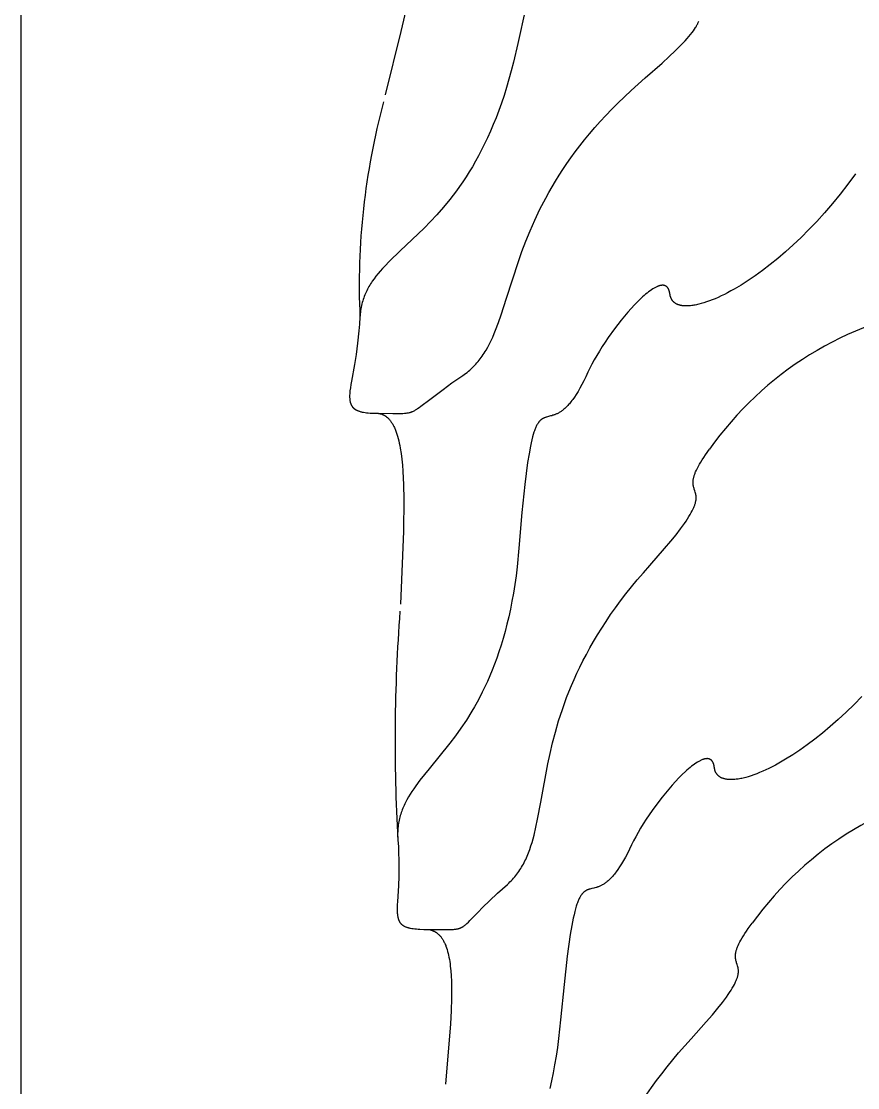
# Model space of a CAD drawing. Extents: x 2 to 222, y 1 to 131.
# Drawn here: x 1.53 to 35.99, y 45.38 to 89.32 of the extents above; entities that cross this region are included whole.
import ezdxf

# ---------------------------------------------------------------- set-up
doc = ezdxf.new("R2010")
doc.units = 0
doc.header["$MEASUREMENT"] = 0
doc.layers.add('DEFAULT', color=18, linetype='CONTINUOUS')

msp = doc.modelspace()

# ---------------------------------------------------------------- linework, layer by layer
at = {"layer": 'DEFAULT', "color": 1}
msp.add_line((1.525, 13.535), (1.525, 119.234), dxfattribs=at)
for points in [[(17.419, 90.018), (17.161, 88.896), (16.522, 86.292)], [(22.297, 89.834), (21.983, 88.405)], [(27.236, 86.99), (27.933, 87.602), (28.221, 87.867), (28.473, 88.108), (28.691, 88.327), (28.876, 88.523), (28.958, 88.614), (29.032, 88.701), (29.1, 88.782), (29.161, 88.86), (29.216, 88.933), (29.265, 89.002), (29.308, 89.068), (29.328, 89.099), (29.346, 89.13), (29.363, 89.16), (29.379, 89.189), (29.394, 89.217), (29.407, 89.244), (29.42, 89.271), (29.431, 89.297), (29.442, 89.322)], [(21.983, 88.405), (21.808, 87.645), (21.715, 87.284), (21.618, 86.934), (21.518, 86.596), (21.415, 86.268), (21.309, 85.952), (21.199, 85.647), (21.087, 85.351), (20.972, 85.066), (20.855, 84.791), (20.736, 84.525), (20.614, 84.269), (20.491, 84.022), (20.366, 83.783), (20.239, 83.553), (20.11, 83.331), (19.981, 83.117), (19.85, 82.91), (19.718, 82.711), (19.586, 82.519), (19.453, 82.334), (19.319, 82.156), (19.185, 81.983), (18.917, 81.657), (18.65, 81.352), (18.385, 81.067), (18.123, 80.799), (17.137, 79.861), (16.699, 79.44), (16.498, 79.234), (16.403, 79.131), (16.311, 79.028), (16.223, 78.924), (16.139, 78.82), (16.06, 78.715), (15.985, 78.608), (15.949, 78.554), (15.914, 78.5), (15.88, 78.445), (15.848, 78.389), (15.816, 78.333), (15.786, 78.277), (15.757, 78.22), (15.73, 78.162), (15.703, 78.104), (15.679, 78.044), (15.655, 77.985), (15.633, 77.924), (15.612, 77.862), (15.592, 77.8), (15.574, 77.737), (15.557, 77.673), (15.542, 77.608), (15.528, 77.542), (15.516, 77.475), (15.505, 77.407), (15.496, 77.337), (15.488, 77.267), (15.482, 77.196), (15.478, 77.123)], [(19.714, 74.724), (19.775, 74.766), (19.833, 74.809), (19.89, 74.853), (19.946, 74.898), (20, 74.944), (20.053, 74.991), (20.105, 75.04), (20.155, 75.09), (20.204, 75.14), (20.252, 75.192), (20.299, 75.245), (20.345, 75.299), (20.389, 75.354), (20.433, 75.411), (20.475, 75.468), (20.516, 75.526), (20.557, 75.586), (20.596, 75.646), (20.635, 75.708), (20.672, 75.77), (20.745, 75.898), (20.815, 76.031), (20.882, 76.167), (20.947, 76.307), (21.01, 76.451), (21.07, 76.598), (21.187, 76.905), (21.299, 77.226), (21.52, 77.91), (22.009, 79.43), (22.155, 79.839), (22.314, 80.258), (22.489, 80.688), (22.682, 81.128), (22.895, 81.577), (23.132, 82.035), (23.259, 82.267), (23.393, 82.501), (23.533, 82.737), (23.681, 82.975), (23.836, 83.214), (23.999, 83.456), (24.17, 83.699), (24.348, 83.944), (24.536, 84.19), (24.732, 84.438), (24.937, 84.688), (25.151, 84.939), (25.375, 85.191), (25.609, 85.445), (25.853, 85.699), (26.108, 85.955), (26.373, 86.212), (26.649, 86.471), (26.937, 86.73), (27.236, 86.99)], [(35.9, 83.032), (35.586, 82.608), (35.269, 82.2), (34.949, 81.809), (34.626, 81.435), (34.302, 81.078), (33.977, 80.738), (33.653, 80.415), (33.331, 80.109), (33.01, 79.82), (32.693, 79.548), (32.379, 79.294), (32.07, 79.057), (31.767, 78.838), (31.471, 78.636), (31.182, 78.452), (30.901, 78.285), (30.764, 78.208), (30.629, 78.136), (30.497, 78.068), (30.368, 78.005), (30.241, 77.946), (30.117, 77.891), (29.996, 77.841), (29.878, 77.796), (29.764, 77.755), (29.652, 77.719), (29.544, 77.687), (29.44, 77.659), (29.389, 77.647), (29.339, 77.636), (29.29, 77.627), (29.242, 77.618), (29.194, 77.611), (29.148, 77.604), (29.103, 77.599), (29.059, 77.595), (29.016, 77.592), (28.973, 77.591), (28.932, 77.59), (28.892, 77.591), (28.853, 77.592), (28.815, 77.595), (28.778, 77.599), (28.76, 77.601), (28.742, 77.604), (28.725, 77.607), (28.708, 77.61), (28.691, 77.614), (28.674, 77.618), (28.658, 77.622), (28.642, 77.627), (28.626, 77.631), (28.611, 77.636), (28.596, 77.642), (28.581, 77.647), (28.566, 77.653), (28.552, 77.659), (28.538, 77.666), (28.524, 77.672), (28.511, 77.68), (28.498, 77.687), (28.485, 77.694), (28.473, 77.702), (28.461, 77.711), (28.449, 77.719), (28.437, 77.728), (28.426, 77.737), (28.415, 77.746), (28.405, 77.756), (28.394, 77.766), (28.384, 77.776), (28.375, 77.787), (28.366, 77.798), (28.357, 77.809), (28.348, 77.82), (28.34, 77.832), (28.332, 77.844), (28.324, 77.856), (28.317, 77.869), (28.31, 77.881), (28.304, 77.895), (28.297, 77.908), (28.291, 77.922), (28.286, 77.936), (28.281, 77.95), (28.276, 77.965), (28.271, 77.98), (28.267, 77.995), (28.263, 78.01), (28.26, 78.026), (28.257, 78.042), (28.254, 78.059), (28.252, 78.075)], [(28.252, 78.075), (28.247, 78.107), (28.241, 78.137), (28.238, 78.152), (28.235, 78.166), (28.232, 78.18), (28.228, 78.193), (28.224, 78.206), (28.22, 78.219), (28.216, 78.231), (28.212, 78.243), (28.207, 78.255), (28.202, 78.266), (28.197, 78.277), (28.192, 78.287), (28.187, 78.297), (28.181, 78.307), (28.176, 78.317), (28.17, 78.326), (28.164, 78.334), (28.158, 78.343), (28.151, 78.351), (28.145, 78.358), (28.138, 78.366), (28.131, 78.373), (28.124, 78.379), (28.117, 78.385), (28.109, 78.391), (28.102, 78.397), (28.094, 78.402), (28.086, 78.407), (28.078, 78.412), (28.07, 78.416), (28.062, 78.42), (28.053, 78.424), (28.044, 78.427), (28.036, 78.43), (28.027, 78.433), (28.018, 78.435), (28.008, 78.437), (27.999, 78.439), (27.989, 78.44), (27.98, 78.442), (27.97, 78.442), (27.96, 78.443), (27.95, 78.443), (27.939, 78.443), (27.929, 78.443), (27.918, 78.442), (27.908, 78.441), (27.897, 78.44), (27.886, 78.438), (27.875, 78.436), (27.864, 78.434), (27.852, 78.432), (27.841, 78.429), (27.829, 78.426), (27.818, 78.423), (27.806, 78.419), (27.794, 78.416), (27.782, 78.412), (27.757, 78.403), (27.732, 78.393), (27.707, 78.382), (27.681, 78.369), (27.655, 78.356), (27.628, 78.342), (27.601, 78.327), (27.574, 78.311), (27.546, 78.294), (27.489, 78.257), (27.431, 78.216), (27.371, 78.172), (27.31, 78.125), (27.248, 78.074), (27.185, 78.02), (27.121, 77.963), (27.056, 77.903), (26.924, 77.776), (26.789, 77.637), (26.653, 77.49), (26.516, 77.335), (26.378, 77.172), (26.24, 77.004), (26.104, 76.83), (25.969, 76.652), (25.708, 76.287), (25.582, 76.102), (25.462, 75.917), (25.346, 75.733), (25.237, 75.551), (25.134, 75.371), (25.038, 75.195), (24.951, 75.024), (24.872, 74.858)], [(15.478, 77.123), (15.46, 76.836), (15.438, 76.563), (15.383, 76.055), (15.319, 75.596), (15.251, 75.185), (15.127, 74.496), (15.103, 74.351), (15.082, 74.215), (15.067, 74.089), (15.061, 74.029), (15.057, 73.972), (15.054, 73.917), (15.053, 73.865), (15.053, 73.839), (15.054, 73.814), (15.055, 73.79), (15.056, 73.766), (15.058, 73.743), (15.061, 73.72), (15.064, 73.698), (15.067, 73.676), (15.071, 73.655), (15.076, 73.634), (15.081, 73.614), (15.087, 73.594), (15.093, 73.575), (15.096, 73.566), (15.099, 73.557), (15.103, 73.548), (15.107, 73.539), (15.111, 73.53), (15.115, 73.521), (15.119, 73.512), (15.123, 73.504), (15.128, 73.495), (15.133, 73.487), (15.137, 73.479), (15.142, 73.471), (15.148, 73.463), (15.153, 73.455), (15.158, 73.448), (15.164, 73.44), (15.17, 73.433), (15.176, 73.425), (15.182, 73.418), (15.188, 73.411), (15.195, 73.404), (15.201, 73.397), (15.208, 73.39), (15.215, 73.384), (15.223, 73.377), (15.23, 73.371), (15.238, 73.364), (15.245, 73.358), (15.253, 73.352), (15.261, 73.346), (15.27, 73.34), (15.278, 73.334), (15.287, 73.329), (15.296, 73.323), (15.305, 73.318), (15.314, 73.313), (15.333, 73.302), (15.353, 73.292), (15.374, 73.283), (15.395, 73.274), (15.417, 73.265), (15.441, 73.257), (15.465, 73.249), (15.489, 73.241), (15.515, 73.234), (15.542, 73.228), (15.569, 73.221), (15.598, 73.215), (15.627, 73.21), (15.688, 73.2), (15.753, 73.191), (15.823, 73.184), (15.896, 73.178), (15.973, 73.174), (16.054, 73.171), (16.229, 73.168)], [(16.229, 73.168), (16.838, 73.163), (17.059, 73.162), (17.154, 73.163), (17.239, 73.165), (17.317, 73.17), (17.353, 73.173), (17.387, 73.177), (17.421, 73.181), (17.452, 73.186), (17.483, 73.192), (17.513, 73.199), (17.528, 73.203), (17.542, 73.207), (17.557, 73.211), (17.571, 73.216), (17.585, 73.22), (17.599, 73.225), (17.613, 73.23), (17.627, 73.236), (17.64, 73.242), (17.654, 73.248), (17.682, 73.261), (17.71, 73.275), (17.738, 73.29), (17.766, 73.307), (17.795, 73.324), (17.825, 73.344), (17.856, 73.365), (17.921, 73.411), (17.991, 73.463), (18.353, 73.743), (18.901, 74.155), (19.27, 74.418), (19.714, 74.724)], [(24.872, 74.858), (24.786, 74.675), (24.702, 74.505), (24.62, 74.348), (24.541, 74.203), (24.463, 74.07), (24.388, 73.948), (24.315, 73.837), (24.243, 73.736), (24.209, 73.689), (24.174, 73.644), (24.14, 73.602), (24.107, 73.562), (24.074, 73.524), (24.041, 73.488), (24.009, 73.454), (23.977, 73.422), (23.946, 73.392), (23.915, 73.364), (23.885, 73.337), (23.855, 73.312), (23.825, 73.289), (23.796, 73.267), (23.768, 73.247), (23.739, 73.228), (23.711, 73.21), (23.684, 73.194), (23.657, 73.179), (23.63, 73.164), (23.603, 73.151), (23.577, 73.139), (23.552, 73.128), (23.526, 73.118), (23.502, 73.108), (23.477, 73.1), (23.453, 73.091), (23.429, 73.084), (23.382, 73.07), (23.336, 73.058), (23.248, 73.036), (23.206, 73.025), (23.165, 73.013), (23.145, 73.007), (23.125, 73.001), (23.106, 72.994), (23.086, 72.986), (23.067, 72.978), (23.048, 72.97), (23.039, 72.965), (23.03, 72.96), (23.02, 72.955), (23.011, 72.95), (23.002, 72.945), (22.993, 72.939), (22.984, 72.933), (22.975, 72.927), (22.966, 72.921), (22.957, 72.914), (22.948, 72.907), (22.939, 72.9), (22.931, 72.893), (22.922, 72.885), (22.913, 72.877), (22.905, 72.869), (22.896, 72.861), (22.888, 72.852), (22.879, 72.842), (22.871, 72.833), (22.862, 72.823), (22.854, 72.813), (22.846, 72.802), (22.837, 72.791), (22.829, 72.78), (22.821, 72.768), (22.805, 72.744), (22.789, 72.717), (22.773, 72.689), (22.757, 72.659), (22.741, 72.628), (22.725, 72.594), (22.71, 72.559), (22.695, 72.521), (22.679, 72.482), (22.664, 72.44), (22.649, 72.396), (22.619, 72.3), (22.59, 72.195), (22.561, 72.08), (22.532, 71.953), (22.503, 71.816), (22.445, 71.503), (22.388, 71.139), (22.273, 70.237), (22.154, 69.074), (22.029, 67.616)], [(16.229, 73.168), (16.244, 73.166), (16.259, 73.164), (16.273, 73.161), (16.288, 73.158), (16.302, 73.155), (16.317, 73.151), (16.331, 73.148), (16.345, 73.144), (16.359, 73.139), (16.373, 73.134), (16.386, 73.129), (16.4, 73.124), (16.413, 73.119), (16.427, 73.113), (16.44, 73.107), (16.453, 73.1), (16.466, 73.093), (16.479, 73.086), (16.491, 73.079), (16.504, 73.071), (16.516, 73.064), (16.529, 73.055), (16.541, 73.047), (16.553, 73.038), (16.565, 73.029), (16.577, 73.02), (16.588, 73.011), (16.6, 73.001), (16.611, 72.991), (16.623, 72.98), (16.634, 72.97), (16.645, 72.959), (16.667, 72.936), (16.689, 72.913), (16.71, 72.888), (16.73, 72.862), (16.75, 72.835), (16.77, 72.807), (16.789, 72.778), (16.808, 72.748), (16.827, 72.717), (16.845, 72.685), (16.862, 72.652), (16.879, 72.618), (16.896, 72.583), (16.912, 72.547), (16.928, 72.51), (16.944, 72.471), (16.974, 72.392), (17.002, 72.31), (17.029, 72.223), (17.054, 72.132), (17.078, 72.038), (17.1, 71.941), (17.121, 71.839), (17.14, 71.735), (17.175, 71.515), (17.205, 71.282), (17.23, 71.035), (17.251, 70.777), (17.278, 70.224), (17.29, 69.627), (17.275, 68.313), (17.143, 65.308)], [(27.419, 66.896), (28.032, 67.592), (28.284, 67.893), (28.502, 68.164), (28.69, 68.409), (28.848, 68.628), (28.917, 68.729), (28.98, 68.824), (29.036, 68.914), (29.087, 68.998), (29.132, 69.078), (29.171, 69.153), (29.206, 69.224), (29.221, 69.257), (29.235, 69.29), (29.249, 69.322), (29.261, 69.353), (29.271, 69.382), (29.281, 69.411), (29.29, 69.44), (29.298, 69.467), (29.305, 69.493), (29.311, 69.519), (29.317, 69.544), (29.321, 69.568), (29.325, 69.592), (29.327, 69.614), (29.33, 69.637), (29.331, 69.658), (29.332, 69.679), (29.332, 69.7), (29.331, 69.72), (29.33, 69.739), (29.329, 69.758), (29.327, 69.777), (29.324, 69.795), (29.321, 69.813), (29.318, 69.831), (29.314, 69.848), (29.31, 69.865), (29.306, 69.882), (29.297, 69.915), (29.276, 69.979), (29.255, 70.043), (29.244, 70.075), (29.234, 70.108), (29.226, 70.141), (29.221, 70.159), (29.218, 70.176), (29.214, 70.194), (29.211, 70.212), (29.209, 70.231), (29.207, 70.25), (29.205, 70.269), (29.204, 70.289), (29.203, 70.309), (29.203, 70.33), (29.204, 70.352), (29.205, 70.374), (29.207, 70.396), (29.21, 70.42), (29.213, 70.444), (29.218, 70.468), (29.223, 70.494), (29.229, 70.52), (29.236, 70.547), (29.243, 70.575), (29.252, 70.604), (29.262, 70.633), (29.273, 70.664), (29.284, 70.695), (29.297, 70.727), (29.311, 70.761), (29.343, 70.831), (29.38, 70.905), (29.421, 70.984), (29.468, 71.068), (29.521, 71.157), (29.58, 71.251), (29.646, 71.351), (29.717, 71.457), (29.882, 71.687)], [(22.029, 67.616), (21.954, 66.84), (21.908, 66.469), (21.858, 66.11), (21.802, 65.762), (21.742, 65.424), (21.678, 65.097), (21.609, 64.78), (21.536, 64.472), (21.459, 64.175), (21.378, 63.887), (21.294, 63.608), (21.207, 63.338), (21.117, 63.077), (21.023, 62.824), (20.927, 62.579), (20.829, 62.343), (20.728, 62.114), (20.625, 61.892), (20.52, 61.678), (20.414, 61.47), (20.306, 61.269), (20.196, 61.075), (20.086, 60.887), (19.863, 60.528), (19.637, 60.191), (19.411, 59.874), (19.187, 59.575), (18.331, 58.517), (17.951, 58.043), (17.778, 57.812), (17.697, 57.698), (17.62, 57.584), (17.546, 57.47), (17.477, 57.356), (17.412, 57.241), (17.351, 57.125), (17.322, 57.067), (17.295, 57.008), (17.268, 56.949), (17.243, 56.89), (17.219, 56.831), (17.197, 56.771), (17.176, 56.71), (17.156, 56.649), (17.137, 56.588), (17.12, 56.526), (17.105, 56.464), (17.09, 56.401), (17.078, 56.337), (17.066, 56.273), (17.057, 56.208), (17.048, 56.142), (17.042, 56.075), (17.036, 56.008), (17.033, 55.94), (17.031, 55.871), (17.031, 55.801), (17.032, 55.73), (17.035, 55.658), (17.04, 55.586)], [(21.552, 53.755), (21.607, 53.804), (21.659, 53.854), (21.71, 53.905), (21.76, 53.957), (21.808, 54.01), (21.854, 54.064), (21.899, 54.119), (21.943, 54.174), (21.985, 54.231), (22.026, 54.289), (22.065, 54.347), (22.103, 54.407), (22.14, 54.467), (22.176, 54.529), (22.211, 54.591), (22.244, 54.654), (22.276, 54.719), (22.308, 54.784), (22.338, 54.85), (22.367, 54.916), (22.423, 55.053), (22.475, 55.193), (22.524, 55.337), (22.57, 55.484), (22.614, 55.635), (22.655, 55.789), (22.731, 56.108), (22.8, 56.441), (22.931, 57.148), (23.218, 58.719), (23.309, 59.144), (23.413, 59.581), (23.53, 60.03), (23.665, 60.491), (23.818, 60.964), (23.993, 61.449), (24.089, 61.696), (24.191, 61.945), (24.3, 62.197), (24.416, 62.452), (24.539, 62.71), (24.668, 62.971), (24.806, 63.234), (24.952, 63.5), (25.105, 63.769), (25.268, 64.04), (25.438, 64.314), (25.619, 64.591), (25.808, 64.87), (26.007, 65.152), (26.216, 65.437), (26.435, 65.723), (26.665, 66.013), (26.905, 66.305), (27.156, 66.599), (27.419, 66.896)], [(36.164, 61.502), (35.836, 61.165), (35.508, 60.846), (35.182, 60.543), (34.859, 60.258), (34.539, 59.99), (34.223, 59.739), (33.911, 59.505), (33.606, 59.289), (33.308, 59.09), (33.017, 58.909), (32.735, 58.745), (32.597, 58.67), (32.462, 58.599), (32.329, 58.533), (32.199, 58.471), (32.072, 58.413), (31.947, 58.36), (31.826, 58.312), (31.708, 58.268), (31.592, 58.228), (31.481, 58.193), (31.372, 58.162), (31.268, 58.135), (31.217, 58.124), (31.166, 58.114), (31.117, 58.104), (31.069, 58.096), (31.022, 58.089), (30.976, 58.084), (30.93, 58.079), (30.886, 58.075), (30.843, 58.073), (30.801, 58.072), (30.759, 58.071), (30.719, 58.072), (30.68, 58.075), (30.642, 58.078), (30.606, 58.082), (30.588, 58.085), (30.57, 58.088), (30.552, 58.091), (30.535, 58.094), (30.518, 58.098), (30.502, 58.102), (30.485, 58.106), (30.469, 58.111), (30.454, 58.116), (30.438, 58.121), (30.423, 58.126), (30.408, 58.132), (30.394, 58.138), (30.38, 58.145), (30.366, 58.151), (30.352, 58.158), (30.339, 58.165), (30.326, 58.173), (30.313, 58.18), (30.301, 58.188), (30.289, 58.197), (30.277, 58.205), (30.265, 58.214), (30.254, 58.223), (30.244, 58.233), (30.233, 58.243), (30.223, 58.253), (30.213, 58.263), (30.204, 58.274), (30.194, 58.285), (30.186, 58.296), (30.177, 58.307), (30.169, 58.319), (30.161, 58.331), (30.154, 58.343), (30.146, 58.356), (30.14, 58.369), (30.133, 58.382), (30.127, 58.396), (30.121, 58.409), (30.116, 58.424), (30.111, 58.438), (30.106, 58.453), (30.101, 58.468), (30.097, 58.483), (30.094, 58.498), (30.09, 58.514), (30.087, 58.53), (30.085, 58.547), (30.083, 58.563)], [(30.083, 58.563), (30.078, 58.595), (30.073, 58.625), (30.07, 58.64), (30.067, 58.654), (30.064, 58.668), (30.061, 58.682), (30.057, 58.695), (30.053, 58.707), (30.049, 58.72), (30.045, 58.732), (30.04, 58.743), (30.036, 58.755), (30.031, 58.766), (30.026, 58.776), (30.021, 58.786), (30.015, 58.796), (30.01, 58.806), (30.004, 58.815), (29.998, 58.823), (29.992, 58.832), (29.986, 58.84), (29.979, 58.848), (29.973, 58.855), (29.966, 58.862), (29.959, 58.869), (29.952, 58.875), (29.944, 58.881), (29.937, 58.887), (29.929, 58.892), (29.922, 58.897), (29.914, 58.902), (29.905, 58.906), (29.897, 58.911), (29.889, 58.914), (29.88, 58.918), (29.871, 58.921), (29.862, 58.924), (29.853, 58.926), (29.844, 58.928), (29.835, 58.93), (29.825, 58.932), (29.816, 58.933), (29.806, 58.934), (29.796, 58.935), (29.786, 58.935), (29.775, 58.935), (29.765, 58.935), (29.755, 58.934), (29.744, 58.933), (29.733, 58.932), (29.722, 58.931), (29.711, 58.929), (29.7, 58.927), (29.688, 58.925), (29.677, 58.922), (29.665, 58.919), (29.654, 58.916), (29.642, 58.913), (29.63, 58.909), (29.618, 58.905), (29.593, 58.897), (29.568, 58.887), (29.543, 58.876), (29.517, 58.864), (29.49, 58.851), (29.464, 58.838), (29.436, 58.823), (29.409, 58.807), (29.381, 58.79), (29.323, 58.754), (29.265, 58.714), (29.205, 58.671), (29.143, 58.624), (29.081, 58.574), (29.017, 58.521), (28.953, 58.464), (28.887, 58.405), (28.754, 58.279), (28.618, 58.142), (28.48, 57.996), (28.341, 57.843), (28.201, 57.682), (28.062, 57.514), (27.924, 57.342), (27.787, 57.165), (27.522, 56.804), (27.395, 56.62), (27.272, 56.437), (27.154, 56.254), (27.043, 56.073), (26.938, 55.894), (26.841, 55.719), (26.752, 55.549), (26.671, 55.385)], [(17.04, 55.586), (17.06, 55.301), (17.073, 55.03), (17.08, 54.774), (17.083, 54.531), (17.077, 54.087), (17.061, 53.693), (17.023, 53.048), (17.017, 52.914), (17.013, 52.791), (17.013, 52.677), (17.014, 52.624), (17.017, 52.573), (17.021, 52.524), (17.023, 52.501), (17.026, 52.478), (17.029, 52.456), (17.033, 52.434), (17.037, 52.413), (17.041, 52.392), (17.046, 52.372), (17.051, 52.352), (17.057, 52.333), (17.063, 52.314), (17.069, 52.296), (17.076, 52.278), (17.084, 52.261), (17.087, 52.252), (17.091, 52.244), (17.096, 52.236), (17.1, 52.228), (17.104, 52.22), (17.109, 52.212), (17.114, 52.204), (17.118, 52.197), (17.123, 52.189), (17.128, 52.182), (17.134, 52.175), (17.139, 52.168), (17.144, 52.16), (17.15, 52.154), (17.156, 52.147), (17.162, 52.14), (17.168, 52.133), (17.174, 52.127), (17.18, 52.121), (17.187, 52.114), (17.194, 52.108), (17.2, 52.102), (17.207, 52.096), (17.215, 52.09), (17.222, 52.085), (17.229, 52.079), (17.237, 52.074), (17.245, 52.068), (17.253, 52.063), (17.261, 52.058), (17.269, 52.052), (17.277, 52.047), (17.295, 52.038), (17.313, 52.028), (17.332, 52.019), (17.351, 52.011), (17.372, 52.003), (17.393, 51.995), (17.414, 51.987), (17.437, 51.98), (17.46, 51.973), (17.484, 51.967), (17.509, 51.961), (17.535, 51.955), (17.561, 51.949), (17.617, 51.939), (17.676, 51.931), (17.738, 51.923), (17.804, 51.917), (17.874, 51.911), (17.948, 51.907), (18.107, 51.901), (18.282, 51.899)], [(26.671, 55.385), (26.583, 55.202), (26.497, 55.033), (26.414, 54.877), (26.333, 54.733), (26.254, 54.6), (26.178, 54.479), (26.103, 54.369), (26.031, 54.268), (25.995, 54.222), (25.961, 54.178), (25.926, 54.136), (25.892, 54.096), (25.859, 54.058), (25.826, 54.023), (25.793, 53.989), (25.761, 53.958), (25.73, 53.928), (25.699, 53.9), (25.668, 53.873), (25.638, 53.849), (25.608, 53.826), (25.579, 53.804), (25.55, 53.784), (25.521, 53.765), (25.493, 53.748), (25.465, 53.732), (25.438, 53.717), (25.411, 53.703), (25.385, 53.69), (25.358, 53.679), (25.333, 53.668), (25.307, 53.658), (25.282, 53.648), (25.257, 53.64), (25.233, 53.632), (25.209, 53.625), (25.162, 53.611), (25.116, 53.6), (25.028, 53.578), (24.986, 53.568), (24.945, 53.557), (24.924, 53.551), (24.905, 53.545), (24.885, 53.538), (24.865, 53.531), (24.846, 53.523), (24.827, 53.514), (24.818, 53.51), (24.808, 53.505), (24.799, 53.5), (24.79, 53.495), (24.78, 53.49), (24.771, 53.484), (24.762, 53.479), (24.753, 53.473), (24.744, 53.466), (24.735, 53.46), (24.726, 53.453), (24.717, 53.446), (24.708, 53.439), (24.7, 53.431), (24.691, 53.424), (24.682, 53.416), (24.673, 53.407), (24.665, 53.398), (24.656, 53.389), (24.648, 53.38), (24.639, 53.37), (24.631, 53.36), (24.622, 53.349), (24.614, 53.338), (24.605, 53.327), (24.597, 53.316), (24.581, 53.291), (24.564, 53.265), (24.548, 53.237), (24.532, 53.208), (24.515, 53.176), (24.499, 53.143), (24.484, 53.108), (24.468, 53.07), (24.452, 53.031), (24.436, 52.989), (24.421, 52.945), (24.39, 52.85), (24.359, 52.745), (24.329, 52.63), (24.298, 52.504), (24.268, 52.367), (24.207, 52.056), (24.145, 51.692), (24.02, 50.791), (23.888, 49.63), (23.747, 48.174)], [(18.282, 51.899), (18.893, 51.894), (19.115, 51.893), (19.21, 51.895), (19.295, 51.898), (19.335, 51.901), (19.372, 51.904), (19.408, 51.908), (19.442, 51.913), (19.475, 51.919), (19.49, 51.922), (19.506, 51.925), (19.521, 51.929), (19.536, 51.933), (19.551, 51.937), (19.565, 51.941), (19.579, 51.946), (19.593, 51.951), (19.607, 51.956), (19.62, 51.961), (19.634, 51.967), (19.647, 51.973), (19.66, 51.98), (19.674, 51.986), (19.687, 51.993), (19.7, 52.001), (19.712, 52.008), (19.725, 52.016), (19.738, 52.025), (19.751, 52.033), (19.777, 52.052), (19.803, 52.072), (19.83, 52.093), (19.857, 52.117), (19.885, 52.142), (19.944, 52.197), (20.007, 52.259), (20.329, 52.593), (20.548, 52.816), (20.819, 53.082), (21.151, 53.393), (21.552, 53.755)], [(18.282, 51.899), (18.311, 51.895), (18.34, 51.89), (18.368, 51.883), (18.381, 51.88), (18.395, 51.876), (18.409, 51.872), (18.422, 51.868), (18.435, 51.864), (18.448, 51.859), (18.461, 51.855), (18.474, 51.85), (18.487, 51.844), (18.5, 51.839), (18.512, 51.833), (18.525, 51.827), (18.537, 51.821), (18.549, 51.815), (18.561, 51.809), (18.573, 51.802), (18.585, 51.795), (18.596, 51.788), (18.608, 51.78), (18.619, 51.773), (18.631, 51.765), (18.642, 51.757), (18.664, 51.74), (18.685, 51.723), (18.706, 51.705), (18.727, 51.686), (18.747, 51.666), (18.767, 51.645), (18.786, 51.623), (18.805, 51.601), (18.823, 51.578), (18.841, 51.554), (18.859, 51.529), (18.876, 51.503), (18.892, 51.477), (18.908, 51.45), (18.924, 51.422), (18.939, 51.393), (18.954, 51.364), (18.969, 51.333), (18.983, 51.302), (18.996, 51.271), (19.01, 51.238), (19.023, 51.205), (19.047, 51.136), (19.07, 51.064), (19.092, 50.989), (19.112, 50.912), (19.13, 50.831), (19.147, 50.748), (19.163, 50.662), (19.178, 50.574), (19.191, 50.482), (19.202, 50.388), (19.222, 50.192), (19.237, 49.986), (19.247, 49.77), (19.253, 49.544), (19.252, 49.064), (19.237, 48.549), (19.209, 48.001), (19.009, 45.525)], [(29.13, 47.394), (29.75, 48.084), (30.005, 48.381), (30.226, 48.65), (30.416, 48.893), (30.577, 49.11), (30.647, 49.21), (30.711, 49.304), (30.768, 49.393), (30.82, 49.477), (30.866, 49.557), (30.906, 49.631), (30.941, 49.701), (30.957, 49.735), (30.972, 49.768), (30.985, 49.799), (30.997, 49.83), (31.009, 49.86), (31.019, 49.888), (31.028, 49.916), (31.036, 49.944), (31.044, 49.97), (31.05, 49.996), (31.056, 50.02), (31.06, 50.045), (31.064, 50.068), (31.067, 50.091), (31.07, 50.113), (31.071, 50.135), (31.072, 50.156), (31.073, 50.176), (31.072, 50.196), (31.072, 50.216), (31.07, 50.235), (31.068, 50.254), (31.066, 50.272), (31.063, 50.29), (31.06, 50.308), (31.057, 50.325), (31.053, 50.342), (31.049, 50.359), (31.04, 50.392), (31.02, 50.457), (30.999, 50.521), (30.989, 50.553), (30.98, 50.586), (30.971, 50.62), (30.967, 50.637), (30.963, 50.655), (30.96, 50.672), (30.957, 50.691), (30.955, 50.709), (30.953, 50.728), (30.952, 50.748), (30.951, 50.768), (30.95, 50.788), (30.951, 50.809), (30.952, 50.831), (30.953, 50.853), (30.955, 50.875), (30.958, 50.899), (30.962, 50.923), (30.966, 50.947), (30.972, 50.973), (30.978, 50.999), (30.985, 51.026), (30.993, 51.054), (31.002, 51.083), (31.012, 51.112), (31.023, 51.142), (31.035, 51.174), (31.049, 51.206), (31.063, 51.24), (31.095, 51.309), (31.132, 51.383), (31.175, 51.462), (31.223, 51.546), (31.277, 51.634), (31.337, 51.728), (31.403, 51.827), (31.475, 51.932), (31.642, 52.16)], [(23.747, 48.174), (23.663, 47.399), (23.614, 47.029), (23.56, 46.67), (23.5, 46.322), (23.437, 45.985), (23.369, 45.658), (23.296, 45.341)], [(27.305, 45.109), (27.497, 45.386), (27.699, 45.666), (27.911, 45.948), (28.133, 46.232), (28.366, 46.519), (28.61, 46.809), (28.864, 47.1), (29.13, 47.394)]]:
    msp.add_lwpolyline(points, dxfattribs=at)
for centre, radius, start, end in [((44.419, 78.439), 28.971, 164.875, 182.6046), ((41.434, 63.572), 14.118, 98.5604, 144.9144), ((87.633, 59.663), 70.71, 175.66465, 183.30573), ((43.109, 43.906), 14.129, 97.9304, 144.2529)]:
    msp.add_arc(centre, radius, start, end, dxfattribs=at)

doc.saveas('drawing.dxf')
